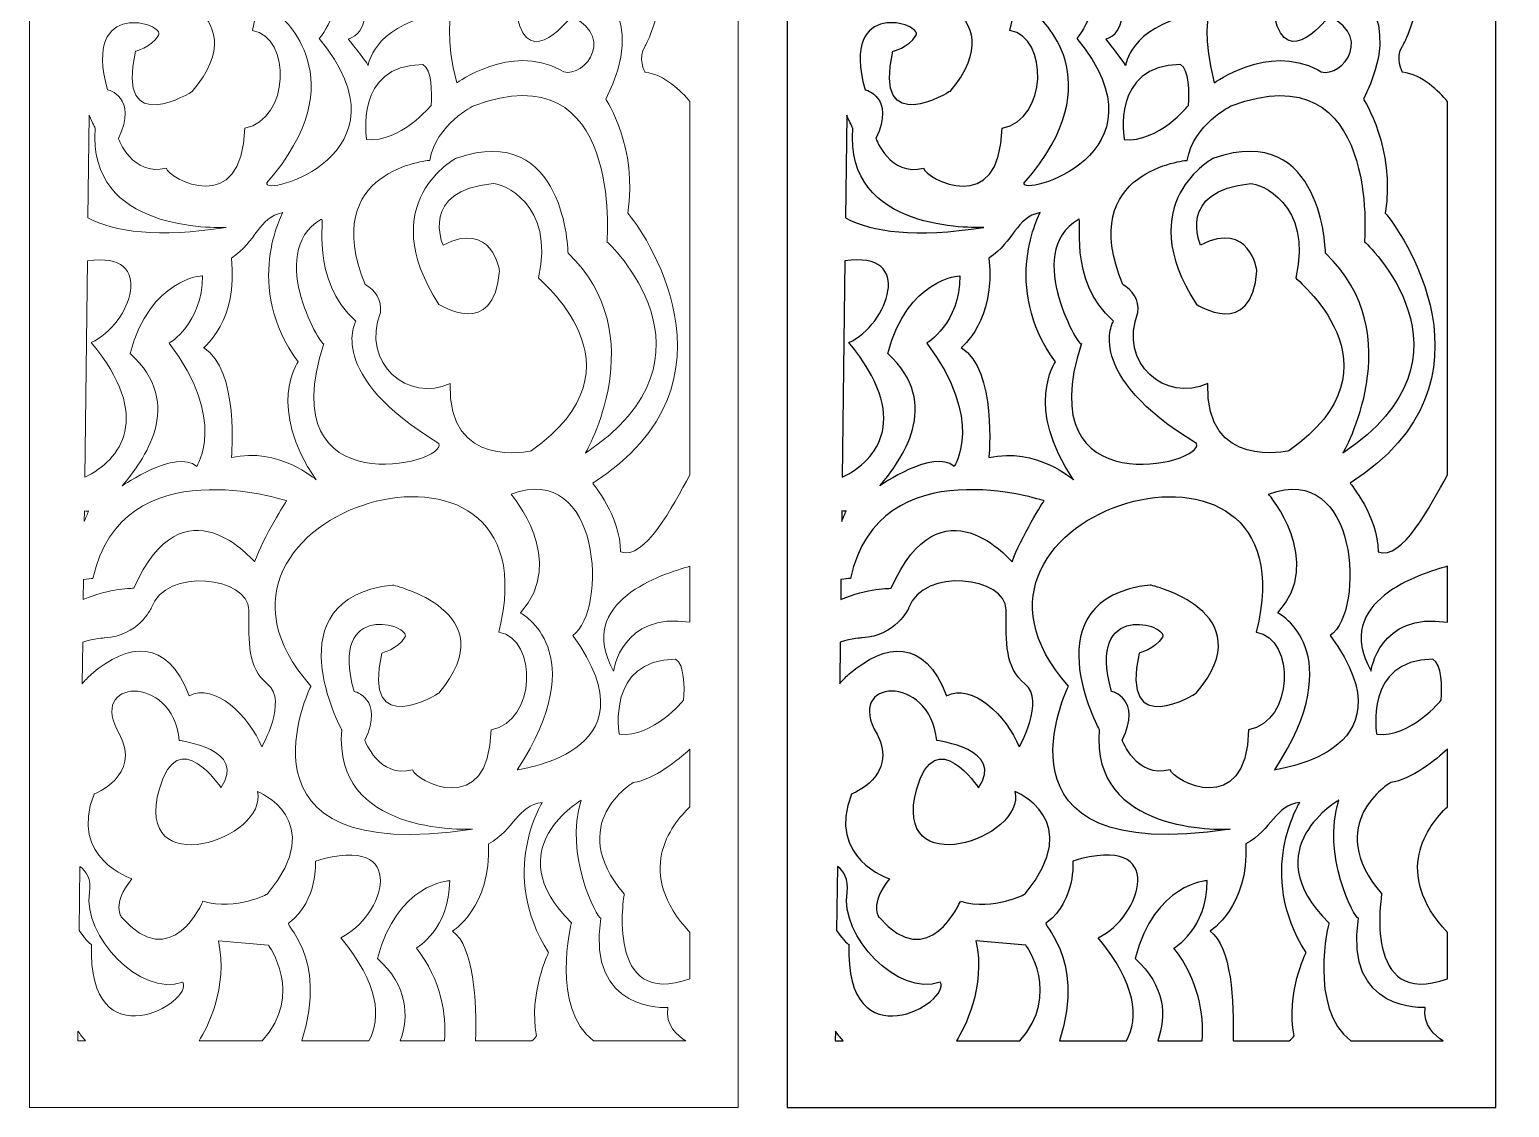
# Model space of a CAD drawing. Header units: centimetres. Extents: x 13.8 to 27.6, y -9.5 to 9.5.
# Drawn here: x 13.81 to 27.63, y -9.5 to 0.56 of the extents above; entities that cross this region are included whole.
import ezdxf

# ---------------------------------------------------------------- set-up
doc = ezdxf.new("R2010")
doc.units = ezdxf.units.CM
doc.header["$MEASUREMENT"] = 0
doc.layers.add('layer 1', color=7, linetype='Continuous')

msp = doc.modelspace()

# ---------------------------------------------------------------- linework, layer by layer
at = {"layer": 'layer 1', "color": 7, "lineweight": 9}
for points, knots in [([(20.42852, -9.5), (20.42852, -9.5), (13.81361, -9.5), (13.81361, -9.5), (13.81361, -9.5), (13.81361, -9.5), (13.81361, 9.50001), (13.81361, 9.50001), (13.81361, 9.50001), (13.81361, 9.50001), (20.42852, 9.50001), (20.42852, 9.50001), (20.42852, 9.50001), (20.42852, 9.50001), (20.42852, -9.5), (20.42852, -9.5)], [0, 0, 0, 0, 0.2, 0.2, 0.2, 0.2, 0.4, 0.4, 0.4, 0.4, 0.6, 0.6, 0.6, 0.6, 1, 1, 1, 1]), ([(19.97865, -0.10806), (19.97865, -0.10806), (19.97865, -3.59447), (19.97865, -3.59447), (19.97865, -3.59447), (19.81217, -3.89055), (19.56054, -4.3946), (19.33021, -4.31343), (19.33021, -4.31343), (19.33021, -3.98059), (19.07036, -3.67346), (19.07036, -3.67346), (19.07036, -3.67346), (20.5567, -2.72176), (19.51515, -1.27871), (19.39763, -1.15153), (19.39763, -1.15153), (19.49575, -0.54484), (19.19421, -0.08762), (19.19421, -0.08762), (19.19421, -0.08762), (19.59457, 0.70429), (19.09813, 0.98319), (18.9737, 1.04216), (18.9737, 1.04216), (18.21202, 1.38804), (18.36576, 0.67966), (18.36576, 0.67966), (18.36576, 0.67966), (18.4743, 0.1633), (18.87254, 0.68715), (18.87254, 0.68715), (18.87254, 0.68715), (19.32385, 0.46858), (18.93088, 0.05686), (18.7675, 0.18798), (18.7675, 0.18798), (18.3006, 0.43387), (17.8013, 0.06504), (17.8013, 0.06504), (17.8013, 0.06504), (17.59508, 0.87645), (17.9207, 0.98704), (17.9207, 0.98704), (17.9207, 0.98704), (18.08354, 1.14692), (18.0944, 1.41731), (18.0944, 1.41731), (18.0944, 1.41731), (18.5069, 2.13026), (19.23426, 1.73696), (19.23426, 1.73696), (19.23426, 1.73696), (20.0484, 1.28207), (19.55993, 0.40926), (19.55993, 0.40926), (19.55993, 0.40926), (19.48398, 0.29861), (19.55993, 0.16342), (19.55993, 0.16342), (19.55993, 0.16342), (19.73887, 0.14575), (19.90113, -0.01716), (19.97865, -0.10806)], [0, 0, 0, 0, 0.05882353, 0.05882353, 0.05882353, 0.05882353, 0.11764706, 0.11764706, 0.11764706, 0.11764706, 0.17647059, 0.17647059, 0.17647059, 0.17647059, 0.23529412, 0.23529412, 0.23529412, 0.23529412, 0.29411765, 0.29411765, 0.29411765, 0.29411765, 0.35294118, 0.35294118, 0.35294118, 0.35294118, 0.41176471, 0.41176471, 0.41176471, 0.41176471, 0.47058824, 0.47058824, 0.47058824, 0.47058824, 0.52941176, 0.52941176, 0.52941176, 0.52941176, 0.58823529, 0.58823529, 0.58823529, 0.58823529, 0.64705882, 0.64705882, 0.64705882, 0.64705882, 0.70588235, 0.70588235, 0.70588235, 0.70588235, 0.76470588, 0.76470588, 0.76470588, 0.76470588, 0.82352941, 0.82352941, 0.82352941, 0.82352941, 0.88235294, 0.88235294, 0.88235294, 0.88235294, 1, 1, 1, 1]), ([(14.38312, 0.77101), (14.38312, 0.77101), (14.39391, 1.6405), (14.39391, 1.6405), (14.39391, 1.6405), (15.11882, 2.02552), (16.21655, 1.84212), (15.89353, 0.55511), (15.89353, 0.55511), (16.25904, 0.49303), (16.24478, -0.28117), (15.82157, -0.35676), (15.82157, -0.35676), (15.80269, -1.20575), (15.11101, -0.83011), (15.08828, -0.73125), (15.08828, -0.73125), (14.77201, -0.81264), (14.64252, -0.45442), (14.64252, -0.45442), (14.64252, -0.45442), (14.82943, -0.06367), (14.54188, 0.00146), (14.54188, 0.00146), (14.54188, 0.00146), (14.29741, 0.86449), (15.08828, 0.6202), (15.01643, 0.50624), (15.01643, 0.50624), (14.94449, 0.39229), (14.80071, 0.35971), (14.80071, 0.35971), (14.80071, 0.35971), (14.61381, -0.4707), (15.33265, -0.01479), (15.33265, -0.01479), (15.33265, -0.01479), (15.97977, 0.75048), (14.90142, 0.99474), (14.90142, 0.99474), (14.90142, 0.99474), (14.64859, 0.96577), (14.4849, 0.88256), (14.38312, 0.77101)], [0, 0, 0, 0, 0.08333333, 0.08333333, 0.08333333, 0.08333333, 0.16666667, 0.16666667, 0.16666667, 0.16666667, 0.25, 0.25, 0.25, 0.25, 0.33333333, 0.33333333, 0.33333333, 0.33333333, 0.41666667, 0.41666667, 0.41666667, 0.41666667, 0.5, 0.5, 0.5, 0.5, 0.58333333, 0.58333333, 0.58333333, 0.58333333, 0.66666667, 0.66666667, 0.66666667, 0.66666667, 0.75, 0.75, 0.75, 0.75, 0.83333333, 0.83333333, 0.83333333, 0.83333333, 1, 1, 1, 1]), ([(16.16455, 1.62133), (16.10323, 1.65601), (16.46852, 1.20299), (16.14772, 0.69089), (16.14772, 0.69089), (16.14772, 0.69089), (16.8839, 0.10609), (16.02768, -0.86747), (16.02768, -0.86747), (15.97504, -1.00796), (17.42309, -0.61198), (16.51709, 0.48035), (16.51709, 0.48035), (16.74474, 0.71925), (16.97075, 1.81992), (16.16455, 1.62133)], [0, 0, 0, 0, 0.2, 0.2, 0.2, 0.2, 0.4, 0.4, 0.4, 0.4, 0.6, 0.6, 0.6, 0.6, 1, 1, 1, 1]), ([(17.6886, 1.09629), (17.6886, 1.09629), (17.13991, 1.21369), (16.94323, 0.81442), (16.94323, 0.81442), (16.94323, 0.81442), (16.98464, 0.53262), (16.78797, 0.47389), (16.78797, 0.47389), (16.78797, 0.47389), (16.94323, 0.28596), (16.97432, 0.22723), (16.97432, 0.22723), (16.97432, 0.22723), (17.01575, 0.57951), (17.58507, 0.69702), (17.58507, 0.69702), (17.55455, 0.82695), (17.59143, 1.01359), (17.6886, 1.09629)], [0, 0, 0, 0, 0.16666667, 0.16666667, 0.16666667, 0.16666667, 0.33333333, 0.33333333, 0.33333333, 0.33333333, 0.5, 0.5, 0.5, 0.5, 0.66666667, 0.66666667, 0.66666667, 0.66666667, 1, 1, 1, 1]), ([(17.08931, -2.07874), (16.90513, -2.55276), (17.34748, -2.92586), (17.74067, -2.74092), (17.74067, -2.74092), (17.712, -3.55454), (18.49606, -3.37012), (18.49606, -3.37012), (18.49606, -3.37012), (19.62781, -2.578), (18.53843, -1.75379), (18.56299, -1.75379), (18.56299, -1.75379), (18.7239, -1.05927), (18.22058, -0.8716), (18.14224, -0.87515), (18.14224, -0.87515), (17.44423, -0.94024), (17.67376, -1.45009), (17.67376, -1.45009), (17.67376, -1.45009), (18.13273, -1.21143), (18.19961, -1.68868), (18.19961, -1.68868), (18.19961, -1.68868), (18.15182, -2.33954), (17.63549, -2.00333), (17.63549, -2.00333), (17.63549, -2.00333), (17.01404, -1.04869), (17.79802, -0.63646), (17.79802, -0.63646), (17.79802, -0.63646), (18.82116, -0.28931), (18.84028, -1.52601), (18.84028, -1.52601), (18.84028, -1.52601), (19.6435, -2.28532), (19.0029, -3.39184), (19.0029, -3.39184), (19.0029, -3.39184), (20.36058, -2.48056), (19.20366, -1.41751), (19.20366, -1.41751), (19.20366, -1.41751), (19.20366, -1.41751), (19.35665, 0.37243), (17.96062, -0.14839), (17.96062, -0.14839), (17.96062, -0.14839), (17.60687, -0.3219), (17.54945, -0.65815), (17.54945, -0.65815), (17.54945, -0.65815), (16.50721, -0.74492), (16.94702, -1.81888), (16.94702, -1.81888), (17.04022, -1.87093), (17.10235, -1.95987), (17.08931, -2.07874)], [0, 0, 0, 0, 0.0625, 0.0625, 0.0625, 0.0625, 0.125, 0.125, 0.125, 0.125, 0.1875, 0.1875, 0.1875, 0.1875, 0.25, 0.25, 0.25, 0.25, 0.3125, 0.3125, 0.3125, 0.3125, 0.375, 0.375, 0.375, 0.375, 0.4375, 0.4375, 0.4375, 0.4375, 0.5, 0.5, 0.5, 0.5, 0.5625, 0.5625, 0.5625, 0.5625, 0.625, 0.625, 0.625, 0.625, 0.6875, 0.6875, 0.6875, 0.6875, 0.75, 0.75, 0.75, 0.75, 0.8125, 0.8125, 0.8125, 0.8125, 0.875, 0.875, 0.875, 0.875, 1, 1, 1, 1]), ([(17.56147, -0.14508), (17.56147, -0.14508), (17.27657, -0.49608), (16.96027, -0.46351), (16.96027, -0.46351), (16.96027, -0.46351), (16.83615, 0.23033), (17.4853, 0.23723), (17.4853, 0.23723), (17.56998, 0.19065), (17.56957, -0.02535), (17.56147, -0.14508)], [0, 0, 0, 0, 0.25, 0.25, 0.25, 0.25, 0.5, 0.5, 0.5, 0.5, 1, 1, 1, 1]), ([(14.35868, -1.19554), (14.35868, -1.19554), (14.3706, -0.2367), (14.3706, -0.2367), (14.3706, -0.2367), (14.40221, -0.31107), (14.42689, -0.35676), (14.42689, -0.35676), (14.42689, -0.35676), (14.34611, -1.33123), (15.56427, -1.28619), (15.64908, -1.28487), (15.64908, -1.28487), (15.00916, -1.38268), (14.60649, -1.32739), (14.35868, -1.19554)], [0, 0, 0, 0, 0.2, 0.2, 0.2, 0.2, 0.4, 0.4, 0.4, 0.4, 0.6, 0.6, 0.6, 0.6, 1, 1, 1, 1]), ([(16.17703, -1.14538), (16.17703, -1.14538), (15.80127, -1.83489), (16.3195, -2.53908), (16.3195, -2.53908), (16.3195, -2.53908), (16.02156, -2.96462), (16.48799, -3.63947), (16.48799, -3.63947), (16.48799, -3.63947), (16.13819, -3.33137), (15.69769, -3.43402), (15.69769, -3.43402), (15.69769, -3.43402), (15.77542, -2.61245), (15.4386, -2.40706), (15.4386, -2.40706), (15.4386, -2.40706), (15.76245, -2.1576), (15.69769, -1.57076), (15.69769, -1.57076), (15.9358, -1.41519), (15.94628, -1.19283), (16.17703, -1.14538)], [0, 0, 0, 0, 0.14285714, 0.14285714, 0.14285714, 0.14285714, 0.28571429, 0.28571429, 0.28571429, 0.28571429, 0.42857143, 0.42857143, 0.42857143, 0.42857143, 0.57142857, 0.57142857, 0.57142857, 0.57142857, 0.71428571, 0.71428571, 0.71428571, 0.71428571, 1, 1, 1, 1]), ([(16.53324, -1.20994), (16.58287, -1.15652), (16.4219, -1.77581), (16.86044, -2.15947), (16.86044, -2.15947), (16.86044, -2.15947), (16.56543, -2.65315), (17.63477, -3.30093), (17.63477, -3.30093), (17.72117, -3.49397), (16.06197, -3.89295), (16.56131, -2.36909), (16.56131, -2.36909), (16.56972, -2.45474), (15.99858, -1.52558), (16.53324, -1.20994)], [0, 0, 0, 0, 0.2, 0.2, 0.2, 0.2, 0.4, 0.4, 0.4, 0.4, 0.6, 0.6, 0.6, 0.6, 1, 1, 1, 1]), ([(14.32869, -3.61733), (14.32869, -3.61733), (14.35372, -1.59695), (14.35372, -1.59695), (14.35372, -1.59695), (15.00936, -1.49763), (14.75793, -2.19095), (14.38948, -2.35929), (14.38948, -2.35929), (14.9721, -3.06167), (14.66327, -3.4521), (14.32869, -3.61733)], [0, 0, 0, 0, 0.25, 0.25, 0.25, 0.25, 0.5, 0.5, 0.5, 0.5, 1, 1, 1, 1]), ([(14.67877, -3.69725), (14.67877, -3.69725), (15.18129, -3.34613), (15.37375, -3.51563), (15.37375, -3.51563), (15.37375, -3.51563), (15.66248, -3.07972), (15.11711, -2.36527), (15.11711, -2.36527), (15.11711, -2.36527), (15.42723, -2.18362), (15.42723, -1.73561), (15.42723, -1.73561), (15.42723, -1.73561), (14.93541, -1.75984), (14.75361, -2.46215), (14.75361, -2.46215), (15.27437, -2.93663), (14.87312, -3.46327), (14.67877, -3.69725)], [0, 0, 0, 0, 0.16666667, 0.16666667, 0.16666667, 0.16666667, 0.33333333, 0.33333333, 0.33333333, 0.33333333, 0.5, 0.5, 0.5, 0.5, 0.66666667, 0.66666667, 0.66666667, 0.66666667, 1, 1, 1, 1]), ([(18.19413, -5.06247), (18.75818, -2.81496), (14.98893, -3.93213), (16.43987, -5.56731), (16.43987, -5.56731), (16.43987, -5.56731), (15.60589, -7.26079), (17.94963, -6.9025), (17.94963, -6.9025), (17.86491, -6.90387), (16.64672, -6.94889), (16.72747, -5.97434), (16.72747, -5.97434), (16.72747, -5.97434), (16.06607, -4.7532), (17.20197, -4.62291), (17.20197, -4.62291), (17.20197, -4.62291), (18.28039, -4.86712), (17.63332, -5.6324), (17.63332, -5.6324), (17.63332, -5.6324), (16.91435, -6.08836), (17.10129, -5.25796), (17.10129, -5.25796), (17.10129, -5.25796), (17.24514, -5.22537), (17.31701, -5.11138), (17.31701, -5.11138), (17.38895, -4.99737), (16.598, -4.75318), (16.84245, -5.61609), (16.84245, -5.61609), (16.84245, -5.61609), (17.13004, -5.68125), (16.94313, -6.0721), (16.94313, -6.0721), (16.94313, -6.0721), (17.07256, -6.43029), (17.38895, -6.34891), (17.38895, -6.34891), (17.41164, -6.44772), (18.10327, -6.82339), (18.12223, -5.97434), (18.12223, -5.97434), (18.54536, -5.89878), (18.55967, -5.1246), (18.19413, -5.06247)], [0, 0, 0, 0, 0.07692308, 0.07692308, 0.07692308, 0.07692308, 0.15384615, 0.15384615, 0.15384615, 0.15384615, 0.23076923, 0.23076923, 0.23076923, 0.23076923, 0.30769231, 0.30769231, 0.30769231, 0.30769231, 0.38461538, 0.38461538, 0.38461538, 0.38461538, 0.46153846, 0.46153846, 0.46153846, 0.46153846, 0.53846154, 0.53846154, 0.53846154, 0.53846154, 0.61538462, 0.61538462, 0.61538462, 0.61538462, 0.69230769, 0.69230769, 0.69230769, 0.69230769, 0.76923077, 0.76923077, 0.76923077, 0.76923077, 0.84615385, 0.84615385, 0.84615385, 0.84615385, 1, 1, 1, 1]), ([(14.31452, -4.7594), (14.31452, -4.7594), (14.31683, -4.57166), (14.31683, -4.57166), (14.31683, -4.57166), (14.35278, -4.56662), (14.38356, -4.56318), (14.40489, -4.56122), (14.40489, -4.56122), (14.67672, -3.3276), (16.21261, -3.83649), (16.21261, -3.83649), (16.21261, -3.83649), (16.21261, -3.83649), (15.99515, -4.1757), (15.91358, -4.40704), (15.91358, -4.40704), (15.91358, -4.40704), (15.24764, -3.6052), (14.78541, -4.65377), (14.78541, -4.65377), (14.78541, -4.65377), (14.56244, -4.64803), (14.31452, -4.7594)], [0, 0, 0, 0, 0.14285714, 0.14285714, 0.14285714, 0.14285714, 0.28571429, 0.28571429, 0.28571429, 0.28571429, 0.42857143, 0.42857143, 0.42857143, 0.42857143, 0.57142857, 0.57142857, 0.57142857, 0.57142857, 0.71428571, 0.71428571, 0.71428571, 0.71428571, 1, 1, 1, 1]), ([(18.30913, -3.77614), (18.30913, -3.77614), (18.84115, -4.39492), (18.39541, -4.88338), (18.39541, -4.88338), (18.39541, -4.88338), (19.08561, -5.24164), (18.36665, -6.34891), (18.36665, -6.34891), (18.30821, -6.34891), (19.70888, -6.2185), (18.88431, -5.09508), (18.88431, -5.09508), (19.21343, -4.86211), (19.14645, -3.45578), (18.30913, -3.77614)], [0, 0, 0, 0, 0.2, 0.2, 0.2, 0.2, 0.4, 0.4, 0.4, 0.4, 0.6, 0.6, 0.6, 0.6, 1, 1, 1, 1]), ([(14.32354, -4.03006), (14.32354, -4.03006), (14.32489, -3.92977), (14.32489, -3.92977), (14.32489, -3.92977), (14.34736, -3.9337), (14.36154, -3.93469), (14.36407, -3.92902), (14.36407, -3.92902), (14.3519, -3.96543), (14.3383, -3.99896), (14.32354, -4.03006)], [0, 0, 0, 0, 0.25, 0.25, 0.25, 0.25, 0.5, 0.5, 0.5, 0.5, 1, 1, 1, 1]), ([(14.30481, -5.5444), (14.30481, -5.5444), (14.3096, -5.15586), (14.3096, -5.15586), (14.3096, -5.15586), (14.41654, -5.12276), (14.51365, -5.11637), (14.51365, -5.11637), (14.51365, -5.11637), (14.8262, -5.1009), (14.94858, -4.83884), (14.94858, -4.83884), (14.94858, -4.83884), (15.08445, -4.4533), (15.85924, -4.5458), (15.85924, -4.85425), (15.85924, -4.85425), (15.85924, -5.16261), (15.84567, -5.3939), (16.0359, -5.54811), (16.0359, -5.54811), (16.22617, -5.70231), (15.98156, -6.13406), (15.98156, -6.13406), (15.98156, -6.13406), (15.86085, -5.84524), (15.54067, -5.53103), (15.30197, -5.65607), (15.30197, -5.65607), (15.0981, -5.11637), (14.73107, -5.16261), (14.39125, -5.45562), (14.39125, -5.45562), (14.35614, -5.48588), (14.32779, -5.5154), (14.30481, -5.5444)], [0, 0, 0, 0, 0.1, 0.1, 0.1, 0.1, 0.2, 0.2, 0.2, 0.2, 0.3, 0.3, 0.3, 0.3, 0.4, 0.4, 0.4, 0.4, 0.5, 0.5, 0.5, 0.5, 0.6, 0.6, 0.6, 0.6, 0.7, 0.7, 0.7, 0.7, 0.8, 0.8, 0.8, 0.8, 1, 1, 1, 1]), ([(19.97865, -4.44811), (19.97865, -4.44811), (19.97865, -4.97064), (19.97865, -4.97064), (19.97865, -4.97064), (19.33604, -4.87147), (19.26603, -5.42619), (19.26603, -5.42619), (19.26603, -5.42619), (18.89581, -4.7715), (19.73107, -4.51736), (19.97865, -4.44811)], [0, 0, 0, 0, 0.25, 0.25, 0.25, 0.25, 0.5, 0.5, 0.5, 0.5, 1, 1, 1, 1]), ([(19.91955, -5.69753), (19.91955, -5.69753), (19.63466, -6.04852), (19.3183, -6.01602), (19.3183, -6.01602), (19.3183, -6.01602), (19.19426, -5.32217), (19.84335, -5.31525), (19.84335, -5.31525), (19.92804, -5.36186), (19.92768, -5.57789), (19.91955, -5.69753)], [0, 0, 0, 0, 0.25, 0.25, 0.25, 0.25, 0.5, 0.5, 0.5, 0.5, 1, 1, 1, 1]), ([(15.94081, -6.55041), (15.94081, -6.55041), (16.60676, -6.81252), (16.0359, -7.50638), (16.0359, -7.50638), (16.0359, -7.50638), (15.74944, -7.66513), (15.43154, -7.57515), (15.43154, -7.57515), (15.43154, -7.57515), (15.14009, -8.26517), (14.672, -7.72515), (14.672, -7.72515), (14.672, -7.72515), (14.57486, -7.60512), (14.76914, -7.36508), (14.76914, -7.36508), (14.76914, -7.36508), (14.17741, -7.17509), (14.41586, -6.57501), (14.41586, -6.57501), (14.41586, -6.57501), (14.85741, -6.40494), (14.65435, -6.01492), (14.65435, -6.01492), (14.33801, -5.50073), (15.14922, -5.43903), (15.21072, -6.07491), (15.21072, -6.07491), (15.21072, -6.07491), (15.8554, -6.155), (15.5993, -6.51495), (15.5993, -6.51495), (15.5993, -6.51495), (15.2001, -5.90574), (15.0252, -6.52497), (15.0252, -6.52497), (14.77411, -7.4145), (16.04525, -6.99265), (15.94081, -6.55041)], [0, 0, 0, 0, 0.09090909, 0.09090909, 0.09090909, 0.09090909, 0.18181818, 0.18181818, 0.18181818, 0.18181818, 0.27272727, 0.27272727, 0.27272727, 0.27272727, 0.36363636, 0.36363636, 0.36363636, 0.36363636, 0.45454545, 0.45454545, 0.45454545, 0.45454545, 0.54545455, 0.54545455, 0.54545455, 0.54545455, 0.63636364, 0.63636364, 0.63636364, 0.63636364, 0.72727273, 0.72727273, 0.72727273, 0.72727273, 0.81818182, 0.81818182, 0.81818182, 0.81818182, 1, 1, 1, 1]), ([(19.97865, -6.15531), (19.97865, -6.15531), (19.97865, -6.69335), (19.97865, -6.69335), (19.97865, -6.69335), (19.79531, -6.86702), (19.45593, -7.30937), (19.97865, -7.86702), (19.97865, -7.86702), (19.97865, -7.86702), (19.97865, -8.29882), (19.97865, -8.29882), (19.97865, -8.29882), (19.18057, -8.59174), (19.36452, -7.50762), (19.36452, -7.50762), (19.36452, -7.50762), (18.80536, -6.85247), (19.44708, -6.46775), (19.44708, -6.46775), (19.44708, -6.46775), (19.64699, -6.43747), (19.87124, -6.25343), (19.97865, -6.15531)], [0, 0, 0, 0, 0.14285714, 0.14285714, 0.14285714, 0.14285714, 0.28571429, 0.28571429, 0.28571429, 0.28571429, 0.42857143, 0.42857143, 0.42857143, 0.42857143, 0.57142857, 0.57142857, 0.57142857, 0.57142857, 0.71428571, 0.71428571, 0.71428571, 0.71428571, 1, 1, 1, 1]), ([(19.93886, -8.87857), (19.93886, -8.87857), (19.0779, -8.87857), (19.0779, -8.87857), (19.0779, -8.87857), (18.67346, -8.57342), (18.8719, -7.77648), (18.8719, -7.77648), (18.8719, -7.77648), (18.16169, -7.07956), (18.97975, -6.62517), (18.96356, -6.63251), (18.96356, -6.63251), (18.80134, -7.14205), (19.11014, -7.73481), (19.14688, -7.73481), (19.14688, -7.73481), (19.00938, -8.61882), (19.77028, -8.56683), (19.77028, -8.56683), (19.77028, -8.56683), (19.74505, -8.73125), (19.86272, -8.8318), (19.93886, -8.87857)], [0, 0, 0, 0, 0.14285714, 0.14285714, 0.14285714, 0.14285714, 0.28571429, 0.28571429, 0.28571429, 0.28571429, 0.42857143, 0.42857143, 0.42857143, 0.42857143, 0.57142857, 0.57142857, 0.57142857, 0.57142857, 0.71428571, 0.71428571, 0.71428571, 0.71428571, 1, 1, 1, 1]), ([(18.50146, -8.87857), (18.50146, -8.87857), (17.97728, -8.87857), (17.97728, -8.87857), (17.97728, -8.87857), (17.98729, -8.50973), (17.96223, -7.99743), (17.76167, -7.85421), (17.76167, -7.85421), (17.76167, -7.85421), (18.12552, -7.63052), (18.09622, -7.03995), (18.09622, -7.03995), (18.34316, -6.90318), (18.36699, -6.68217), (18.60007, -6.65273), (18.60007, -6.65273), (18.60007, -6.65273), (18.18365, -7.31155), (18.65829, -8.0543), (18.65829, -8.0543), (18.65829, -8.0543), (18.47018, -8.4366), (18.54588, -8.83256), (18.54588, -8.83256), (18.53479, -8.84915), (18.5197, -8.86427), (18.50146, -8.87857)], [0, 0, 0, 0, 0.125, 0.125, 0.125, 0.125, 0.25, 0.25, 0.25, 0.25, 0.375, 0.375, 0.375, 0.375, 0.5, 0.5, 0.5, 0.5, 0.625, 0.625, 0.625, 0.625, 0.75, 0.75, 0.75, 0.75, 1, 1, 1, 1]), ([(16.98203, -8.87857), (16.98203, -8.87857), (16.35644, -8.87857), (16.35644, -8.87857), (16.35644, -8.87857), (16.6101, -8.06952), (16.15922, -7.78265), (16.23925, -7.7736), (16.23925, -7.7736), (16.51068, -7.56377), (16.48117, -7.20047), (16.48117, -7.20047), (16.48117, -7.20047), (17.38253, -6.9237), (17.11963, -7.73193), (16.71783, -7.91557), (16.71783, -7.91557), (17.07666, -8.34816), (17.09729, -8.66232), (16.98203, -8.87857)], [0, 0, 0, 0, 0.16666667, 0.16666667, 0.16666667, 0.16666667, 0.33333333, 0.33333333, 0.33333333, 0.33333333, 0.5, 0.5, 0.5, 0.5, 0.66666667, 0.66666667, 0.66666667, 0.66666667, 1, 1, 1, 1]), ([(14.27622, -7.84996), (14.27622, -7.84996), (14.28367, -7.24947), (14.28367, -7.24947), (14.28367, -7.24947), (14.33987, -7.29517), (14.39322, -7.36869), (14.37298, -7.49456), (14.37298, -7.49456), (14.30899, -7.89235), (14.84306, -8.47417), (15.24319, -8.33097), (15.24319, -8.33097), (15.35563, -8.5133), (14.35351, -9.09867), (14.39054, -7.97634), (14.39054, -7.97634), (14.39699, -7.99383), (14.34113, -7.94024), (14.27622, -7.84996)], [0, 0, 0, 0, 0.16666667, 0.16666667, 0.16666667, 0.16666667, 0.33333333, 0.33333333, 0.33333333, 0.33333333, 0.5, 0.5, 0.5, 0.5, 0.66666667, 0.66666667, 0.66666667, 0.66666667, 1, 1, 1, 1]), ([(17.68771, -8.87857), (17.68771, -8.87857), (17.27352, -8.87857), (17.27352, -8.87857), (17.27352, -8.87857), (17.35571, -8.64424), (17.34675, -8.36897), (17.06183, -8.10943), (17.06183, -8.10943), (17.24359, -7.40712), (17.73549, -7.38285), (17.73549, -7.38285), (17.73549, -7.38285), (17.73549, -7.831), (17.42538, -8.01257), (17.42538, -8.01257), (17.42538, -8.01257), (17.65598, -8.31471), (17.70639, -8.62321), (17.68771, -8.87857)], [0, 0, 0, 0, 0.16666667, 0.16666667, 0.16666667, 0.16666667, 0.33333333, 0.33333333, 0.33333333, 0.33333333, 0.5, 0.5, 0.5, 0.5, 0.66666667, 0.66666667, 0.66666667, 0.66666667, 1, 1, 1, 1]), ([(15.98537, -8.87857), (15.98537, -8.87857), (15.39566, -8.87857), (15.39566, -8.87857), (15.39566, -8.87857), (15.46501, -8.7656), (15.67242, -8.38011), (15.5765, -7.9454), (15.5765, -7.9454), (15.5765, -7.9454), (16.04285, -7.98528), (16.04285, -7.98528), (16.04285, -7.98528), (16.04285, -7.98528), (16.38105, -8.44013), (15.98537, -8.87857)], [0, 0, 0, 0, 0.2, 0.2, 0.2, 0.2, 0.4, 0.4, 0.4, 0.4, 0.6, 0.6, 0.6, 0.6, 1, 1, 1, 1]), ([(14.33658, -8.87857), (14.33658, -8.87857), (14.26349, -8.87857), (14.26349, -8.87857), (14.26349, -8.87857), (14.26349, -8.87857), (14.26464, -8.78676), (14.26464, -8.78676), (14.26464, -8.78676), (14.28601, -8.81836), (14.30978, -8.84908), (14.33658, -8.87857)], [0, 0, 0, 0, 0.25, 0.25, 0.25, 0.25, 0.5, 0.5, 0.5, 0.5, 1, 1, 1, 1])]:
    msp.add_open_spline(points, degree=3, knots=knots, dxfattribs=at)
at = {"layer": 'layer 1', "color": 250}
for points, knots in [([(27.5, -9.5), (27.5, -9.5), (20.88509, -9.5), (20.88509, -9.5), (20.88509, -9.5), (20.88509, -9.5), (20.88509, 9.50001), (20.88509, 9.50001), (20.88509, 9.50001), (20.88509, 9.50001), (27.5, 9.50001), (27.5, 9.50001), (27.5, 9.50001), (27.5, 9.50001), (27.5, -9.5), (27.5, -9.5)], [0, 0, 0, 0, 0.2, 0.2, 0.2, 0.2, 0.4, 0.4, 0.4, 0.4, 0.6, 0.6, 0.6, 0.6, 1, 1, 1, 1]), ([(27.05013, -0.10806), (27.05013, -0.10806), (27.05013, -3.59447), (27.05013, -3.59447), (27.05013, -3.59447), (26.88365, -3.89055), (26.63202, -4.3946), (26.40169, -4.31343), (26.40169, -4.31343), (26.40169, -3.98059), (26.14184, -3.67346), (26.14184, -3.67346), (26.14184, -3.67346), (27.62818, -2.72176), (26.58663, -1.27871), (26.46911, -1.15153), (26.46911, -1.15153), (26.56723, -0.54484), (26.26569, -0.08762), (26.26569, -0.08762), (26.26569, -0.08762), (26.66605, 0.70429), (26.16961, 0.98319), (26.04518, 1.04216), (26.04518, 1.04216), (25.2835, 1.38804), (25.43724, 0.67966), (25.43724, 0.67966), (25.43724, 0.67966), (25.54578, 0.1633), (25.94402, 0.68715), (25.94402, 0.68715), (25.94402, 0.68715), (26.39533, 0.46858), (26.00236, 0.05686), (25.83898, 0.18798), (25.83898, 0.18798), (25.37208, 0.43387), (24.87278, 0.06504), (24.87278, 0.06504), (24.87278, 0.06504), (24.66656, 0.87645), (24.99218, 0.98704), (24.99218, 0.98704), (24.99218, 0.98704), (25.15502, 1.14692), (25.16588, 1.41731), (25.16588, 1.41731), (25.16588, 1.41731), (25.57838, 2.13026), (26.30574, 1.73696), (26.30574, 1.73696), (26.30574, 1.73696), (27.11988, 1.28207), (26.63141, 0.40926), (26.63141, 0.40926), (26.63141, 0.40926), (26.55546, 0.29861), (26.63141, 0.16342), (26.63141, 0.16342), (26.63141, 0.16342), (26.81035, 0.14575), (26.97261, -0.01716), (27.05013, -0.10806)], [0, 0, 0, 0, 0.05882353, 0.05882353, 0.05882353, 0.05882353, 0.11764706, 0.11764706, 0.11764706, 0.11764706, 0.17647059, 0.17647059, 0.17647059, 0.17647059, 0.23529412, 0.23529412, 0.23529412, 0.23529412, 0.29411765, 0.29411765, 0.29411765, 0.29411765, 0.35294118, 0.35294118, 0.35294118, 0.35294118, 0.41176471, 0.41176471, 0.41176471, 0.41176471, 0.47058824, 0.47058824, 0.47058824, 0.47058824, 0.52941176, 0.52941176, 0.52941176, 0.52941176, 0.58823529, 0.58823529, 0.58823529, 0.58823529, 0.64705882, 0.64705882, 0.64705882, 0.64705882, 0.70588235, 0.70588235, 0.70588235, 0.70588235, 0.76470588, 0.76470588, 0.76470588, 0.76470588, 0.82352941, 0.82352941, 0.82352941, 0.82352941, 0.88235294, 0.88235294, 0.88235294, 0.88235294, 1, 1, 1, 1]), ([(21.4546, 0.77101), (21.4546, 0.77101), (21.46539, 1.6405), (21.46539, 1.6405), (21.46539, 1.6405), (22.1903, 2.02552), (23.28803, 1.84212), (22.96501, 0.55511), (22.96501, 0.55511), (23.33052, 0.49303), (23.31626, -0.28117), (22.89305, -0.35676), (22.89305, -0.35676), (22.87417, -1.20575), (22.18249, -0.83011), (22.15976, -0.73125), (22.15976, -0.73125), (21.84349, -0.81264), (21.714, -0.45442), (21.714, -0.45442), (21.714, -0.45442), (21.90091, -0.06367), (21.61336, 0.00146), (21.61336, 0.00146), (21.61336, 0.00146), (21.36889, 0.86449), (22.15976, 0.6202), (22.08791, 0.50624), (22.08791, 0.50624), (22.01597, 0.39229), (21.87219, 0.35971), (21.87219, 0.35971), (21.87219, 0.35971), (21.68529, -0.4707), (22.40413, -0.01479), (22.40413, -0.01479), (22.40413, -0.01479), (23.05125, 0.75048), (21.9729, 0.99474), (21.9729, 0.99474), (21.9729, 0.99474), (21.72007, 0.96577), (21.55638, 0.88256), (21.4546, 0.77101)], [0, 0, 0, 0, 0.08333333, 0.08333333, 0.08333333, 0.08333333, 0.16666667, 0.16666667, 0.16666667, 0.16666667, 0.25, 0.25, 0.25, 0.25, 0.33333333, 0.33333333, 0.33333333, 0.33333333, 0.41666667, 0.41666667, 0.41666667, 0.41666667, 0.5, 0.5, 0.5, 0.5, 0.58333333, 0.58333333, 0.58333333, 0.58333333, 0.66666667, 0.66666667, 0.66666667, 0.66666667, 0.75, 0.75, 0.75, 0.75, 0.83333333, 0.83333333, 0.83333333, 0.83333333, 1, 1, 1, 1]), ([(23.23603, 1.62133), (23.17471, 1.65601), (23.54, 1.20299), (23.2192, 0.69089), (23.2192, 0.69089), (23.2192, 0.69089), (23.95538, 0.10609), (23.09916, -0.86747), (23.09916, -0.86747), (23.04652, -1.00796), (24.49457, -0.61198), (23.58857, 0.48035), (23.58857, 0.48035), (23.81622, 0.71925), (24.04223, 1.81992), (23.23603, 1.62133)], [0, 0, 0, 0, 0.2, 0.2, 0.2, 0.2, 0.4, 0.4, 0.4, 0.4, 0.6, 0.6, 0.6, 0.6, 1, 1, 1, 1]), ([(24.76008, 1.09629), (24.76008, 1.09629), (24.21139, 1.21369), (24.01471, 0.81442), (24.01471, 0.81442), (24.01471, 0.81442), (24.05612, 0.53262), (23.85945, 0.47389), (23.85945, 0.47389), (23.85945, 0.47389), (24.01471, 0.28596), (24.0458, 0.22723), (24.0458, 0.22723), (24.0458, 0.22723), (24.08723, 0.57951), (24.65655, 0.69702), (24.65655, 0.69702), (24.62603, 0.82695), (24.66291, 1.01359), (24.76008, 1.09629)], [0, 0, 0, 0, 0.16666667, 0.16666667, 0.16666667, 0.16666667, 0.33333333, 0.33333333, 0.33333333, 0.33333333, 0.5, 0.5, 0.5, 0.5, 0.66666667, 0.66666667, 0.66666667, 0.66666667, 1, 1, 1, 1]), ([(24.16079, -2.07874), (23.97661, -2.55276), (24.41896, -2.92586), (24.81215, -2.74092), (24.81215, -2.74092), (24.78348, -3.55454), (25.56754, -3.37012), (25.56754, -3.37012), (25.56754, -3.37012), (26.69929, -2.578), (25.60991, -1.75379), (25.63447, -1.75379), (25.63447, -1.75379), (25.79538, -1.05927), (25.29206, -0.8716), (25.21372, -0.87515), (25.21372, -0.87515), (24.51571, -0.94024), (24.74524, -1.45009), (24.74524, -1.45009), (24.74524, -1.45009), (25.20421, -1.21143), (25.27109, -1.68868), (25.27109, -1.68868), (25.27109, -1.68868), (25.2233, -2.33954), (24.70697, -2.00333), (24.70697, -2.00333), (24.70697, -2.00333), (24.08552, -1.04869), (24.8695, -0.63646), (24.8695, -0.63646), (24.8695, -0.63646), (25.89264, -0.28931), (25.91176, -1.52601), (25.91176, -1.52601), (25.91176, -1.52601), (26.71498, -2.28532), (26.07438, -3.39184), (26.07438, -3.39184), (26.07438, -3.39184), (27.43206, -2.48056), (26.27514, -1.41751), (26.27514, -1.41751), (26.27514, -1.41751), (26.27514, -1.41751), (26.42813, 0.37243), (25.0321, -0.14839), (25.0321, -0.14839), (25.0321, -0.14839), (24.67835, -0.3219), (24.62093, -0.65815), (24.62093, -0.65815), (24.62093, -0.65815), (23.57869, -0.74492), (24.0185, -1.81888), (24.0185, -1.81888), (24.1117, -1.87093), (24.17383, -1.95987), (24.16079, -2.07874)], [0, 0, 0, 0, 0.0625, 0.0625, 0.0625, 0.0625, 0.125, 0.125, 0.125, 0.125, 0.1875, 0.1875, 0.1875, 0.1875, 0.25, 0.25, 0.25, 0.25, 0.3125, 0.3125, 0.3125, 0.3125, 0.375, 0.375, 0.375, 0.375, 0.4375, 0.4375, 0.4375, 0.4375, 0.5, 0.5, 0.5, 0.5, 0.5625, 0.5625, 0.5625, 0.5625, 0.625, 0.625, 0.625, 0.625, 0.6875, 0.6875, 0.6875, 0.6875, 0.75, 0.75, 0.75, 0.75, 0.8125, 0.8125, 0.8125, 0.8125, 0.875, 0.875, 0.875, 0.875, 1, 1, 1, 1]), ([(24.63295, -0.14508), (24.63295, -0.14508), (24.34805, -0.49608), (24.03175, -0.46351), (24.03175, -0.46351), (24.03175, -0.46351), (23.90763, 0.23033), (24.55678, 0.23723), (24.55678, 0.23723), (24.64146, 0.19065), (24.64105, -0.02535), (24.63295, -0.14508)], [0, 0, 0, 0, 0.25, 0.25, 0.25, 0.25, 0.5, 0.5, 0.5, 0.5, 1, 1, 1, 1]), ([(21.43016, -1.19554), (21.43016, -1.19554), (21.44208, -0.2367), (21.44208, -0.2367), (21.44208, -0.2367), (21.47369, -0.31107), (21.49837, -0.35676), (21.49837, -0.35676), (21.49837, -0.35676), (21.41759, -1.33123), (22.63575, -1.28619), (22.72056, -1.28487), (22.72056, -1.28487), (22.08064, -1.38268), (21.67797, -1.32739), (21.43016, -1.19554)], [0, 0, 0, 0, 0.2, 0.2, 0.2, 0.2, 0.4, 0.4, 0.4, 0.4, 0.6, 0.6, 0.6, 0.6, 1, 1, 1, 1]), ([(23.24851, -1.14538), (23.24851, -1.14538), (22.87275, -1.83489), (23.39098, -2.53908), (23.39098, -2.53908), (23.39098, -2.53908), (23.09304, -2.96462), (23.55947, -3.63947), (23.55947, -3.63947), (23.55947, -3.63947), (23.20967, -3.33137), (22.76917, -3.43402), (22.76917, -3.43402), (22.76917, -3.43402), (22.8469, -2.61245), (22.51008, -2.40706), (22.51008, -2.40706), (22.51008, -2.40706), (22.83393, -2.1576), (22.76917, -1.57076), (22.76917, -1.57076), (23.00728, -1.41519), (23.01776, -1.19283), (23.24851, -1.14538)], [0, 0, 0, 0, 0.14285714, 0.14285714, 0.14285714, 0.14285714, 0.28571429, 0.28571429, 0.28571429, 0.28571429, 0.42857143, 0.42857143, 0.42857143, 0.42857143, 0.57142857, 0.57142857, 0.57142857, 0.57142857, 0.71428571, 0.71428571, 0.71428571, 0.71428571, 1, 1, 1, 1]), ([(23.60472, -1.20994), (23.65435, -1.15652), (23.49338, -1.77581), (23.93192, -2.15947), (23.93192, -2.15947), (23.93192, -2.15947), (23.63691, -2.65315), (24.70625, -3.30093), (24.70625, -3.30093), (24.79265, -3.49397), (23.13345, -3.89295), (23.63279, -2.36909), (23.63279, -2.36909), (23.6412, -2.45474), (23.07006, -1.52558), (23.60472, -1.20994)], [0, 0, 0, 0, 0.2, 0.2, 0.2, 0.2, 0.4, 0.4, 0.4, 0.4, 0.6, 0.6, 0.6, 0.6, 1, 1, 1, 1]), ([(21.40017, -3.61733), (21.40017, -3.61733), (21.4252, -1.59695), (21.4252, -1.59695), (21.4252, -1.59695), (22.08084, -1.49763), (21.82941, -2.19095), (21.46096, -2.35929), (21.46096, -2.35929), (22.04358, -3.06167), (21.73475, -3.4521), (21.40017, -3.61733)], [0, 0, 0, 0, 0.25, 0.25, 0.25, 0.25, 0.5, 0.5, 0.5, 0.5, 1, 1, 1, 1]), ([(21.75025, -3.69725), (21.75025, -3.69725), (22.25277, -3.34613), (22.44523, -3.51563), (22.44523, -3.51563), (22.44523, -3.51563), (22.73396, -3.07972), (22.18859, -2.36527), (22.18859, -2.36527), (22.18859, -2.36527), (22.49871, -2.18362), (22.49871, -1.73561), (22.49871, -1.73561), (22.49871, -1.73561), (22.00689, -1.75984), (21.82509, -2.46215), (21.82509, -2.46215), (22.34585, -2.93663), (21.9446, -3.46327), (21.75025, -3.69725)], [0, 0, 0, 0, 0.16666667, 0.16666667, 0.16666667, 0.16666667, 0.33333333, 0.33333333, 0.33333333, 0.33333333, 0.5, 0.5, 0.5, 0.5, 0.66666667, 0.66666667, 0.66666667, 0.66666667, 1, 1, 1, 1]), ([(25.26561, -5.06247), (25.82966, -2.81496), (22.06041, -3.93213), (23.51135, -5.56731), (23.51135, -5.56731), (23.51135, -5.56731), (22.67737, -7.26079), (25.02111, -6.9025), (25.02111, -6.9025), (24.93639, -6.90387), (23.7182, -6.94889), (23.79895, -5.97434), (23.79895, -5.97434), (23.79895, -5.97434), (23.13755, -4.7532), (24.27345, -4.62291), (24.27345, -4.62291), (24.27345, -4.62291), (25.35187, -4.86712), (24.7048, -5.6324), (24.7048, -5.6324), (24.7048, -5.6324), (23.98583, -6.08836), (24.17277, -5.25796), (24.17277, -5.25796), (24.17277, -5.25796), (24.31662, -5.22537), (24.38849, -5.11138), (24.38849, -5.11138), (24.46043, -4.99737), (23.66948, -4.75318), (23.91393, -5.61609), (23.91393, -5.61609), (23.91393, -5.61609), (24.20152, -5.68125), (24.01461, -6.0721), (24.01461, -6.0721), (24.01461, -6.0721), (24.14404, -6.43029), (24.46043, -6.34891), (24.46043, -6.34891), (24.48312, -6.44772), (25.17475, -6.82339), (25.19371, -5.97434), (25.19371, -5.97434), (25.61684, -5.89878), (25.63115, -5.1246), (25.26561, -5.06247)], [0, 0, 0, 0, 0.07692308, 0.07692308, 0.07692308, 0.07692308, 0.15384615, 0.15384615, 0.15384615, 0.15384615, 0.23076923, 0.23076923, 0.23076923, 0.23076923, 0.30769231, 0.30769231, 0.30769231, 0.30769231, 0.38461538, 0.38461538, 0.38461538, 0.38461538, 0.46153846, 0.46153846, 0.46153846, 0.46153846, 0.53846154, 0.53846154, 0.53846154, 0.53846154, 0.61538462, 0.61538462, 0.61538462, 0.61538462, 0.69230769, 0.69230769, 0.69230769, 0.69230769, 0.76923077, 0.76923077, 0.76923077, 0.76923077, 0.84615385, 0.84615385, 0.84615385, 0.84615385, 1, 1, 1, 1]), ([(21.386, -4.7594), (21.386, -4.7594), (21.38831, -4.57166), (21.38831, -4.57166), (21.38831, -4.57166), (21.42426, -4.56662), (21.45504, -4.56318), (21.47637, -4.56122), (21.47637, -4.56122), (21.7482, -3.3276), (23.28409, -3.83649), (23.28409, -3.83649), (23.28409, -3.83649), (23.28409, -3.83649), (23.06663, -4.1757), (22.98506, -4.40704), (22.98506, -4.40704), (22.98506, -4.40704), (22.31912, -3.6052), (21.85689, -4.65377), (21.85689, -4.65377), (21.85689, -4.65377), (21.63392, -4.64803), (21.386, -4.7594)], [0, 0, 0, 0, 0.14285714, 0.14285714, 0.14285714, 0.14285714, 0.28571429, 0.28571429, 0.28571429, 0.28571429, 0.42857143, 0.42857143, 0.42857143, 0.42857143, 0.57142857, 0.57142857, 0.57142857, 0.57142857, 0.71428571, 0.71428571, 0.71428571, 0.71428571, 1, 1, 1, 1]), ([(25.38061, -3.77614), (25.38061, -3.77614), (25.91263, -4.39492), (25.46689, -4.88338), (25.46689, -4.88338), (25.46689, -4.88338), (26.15709, -5.24164), (25.43813, -6.34891), (25.43813, -6.34891), (25.37969, -6.34891), (26.78036, -6.2185), (25.95579, -5.09508), (25.95579, -5.09508), (26.28491, -4.86211), (26.21793, -3.45578), (25.38061, -3.77614)], [0, 0, 0, 0, 0.2, 0.2, 0.2, 0.2, 0.4, 0.4, 0.4, 0.4, 0.6, 0.6, 0.6, 0.6, 1, 1, 1, 1]), ([(21.39502, -4.03006), (21.39502, -4.03006), (21.39637, -3.92977), (21.39637, -3.92977), (21.39637, -3.92977), (21.41884, -3.9337), (21.43302, -3.93469), (21.43555, -3.92902), (21.43555, -3.92902), (21.42338, -3.96543), (21.40978, -3.99896), (21.39502, -4.03006)], [0, 0, 0, 0, 0.25, 0.25, 0.25, 0.25, 0.5, 0.5, 0.5, 0.5, 1, 1, 1, 1]), ([(21.37629, -5.5444), (21.37629, -5.5444), (21.38108, -5.15586), (21.38108, -5.15586), (21.38108, -5.15586), (21.48802, -5.12276), (21.58513, -5.11637), (21.58513, -5.11637), (21.58513, -5.11637), (21.89768, -5.1009), (22.02006, -4.83884), (22.02006, -4.83884), (22.02006, -4.83884), (22.15593, -4.4533), (22.93072, -4.5458), (22.93072, -4.85425), (22.93072, -4.85425), (22.93072, -5.16261), (22.91715, -5.3939), (23.10738, -5.54811), (23.10738, -5.54811), (23.29765, -5.70231), (23.05304, -6.13406), (23.05304, -6.13406), (23.05304, -6.13406), (22.93233, -5.84524), (22.61215, -5.53103), (22.37345, -5.65607), (22.37345, -5.65607), (22.16958, -5.11637), (21.80255, -5.16261), (21.46273, -5.45562), (21.46273, -5.45562), (21.42762, -5.48588), (21.39927, -5.5154), (21.37629, -5.5444)], [0, 0, 0, 0, 0.1, 0.1, 0.1, 0.1, 0.2, 0.2, 0.2, 0.2, 0.3, 0.3, 0.3, 0.3, 0.4, 0.4, 0.4, 0.4, 0.5, 0.5, 0.5, 0.5, 0.6, 0.6, 0.6, 0.6, 0.7, 0.7, 0.7, 0.7, 0.8, 0.8, 0.8, 0.8, 1, 1, 1, 1]), ([(27.05013, -4.44811), (27.05013, -4.44811), (27.05013, -4.97064), (27.05013, -4.97064), (27.05013, -4.97064), (26.40752, -4.87147), (26.33751, -5.42619), (26.33751, -5.42619), (26.33751, -5.42619), (25.96729, -4.7715), (26.80255, -4.51736), (27.05013, -4.44811)], [0, 0, 0, 0, 0.25, 0.25, 0.25, 0.25, 0.5, 0.5, 0.5, 0.5, 1, 1, 1, 1]), ([(26.99103, -5.69753), (26.99103, -5.69753), (26.70614, -6.04852), (26.38978, -6.01602), (26.38978, -6.01602), (26.38978, -6.01602), (26.26574, -5.32217), (26.91483, -5.31525), (26.91483, -5.31525), (26.99952, -5.36186), (26.99916, -5.57789), (26.99103, -5.69753)], [0, 0, 0, 0, 0.25, 0.25, 0.25, 0.25, 0.5, 0.5, 0.5, 0.5, 1, 1, 1, 1]), ([(23.01229, -6.55041), (23.01229, -6.55041), (23.67824, -6.81252), (23.10738, -7.50638), (23.10738, -7.50638), (23.10738, -7.50638), (22.82092, -7.66513), (22.50302, -7.57515), (22.50302, -7.57515), (22.50302, -7.57515), (22.21157, -8.26517), (21.74348, -7.72515), (21.74348, -7.72515), (21.74348, -7.72515), (21.64634, -7.60512), (21.84062, -7.36508), (21.84062, -7.36508), (21.84062, -7.36508), (21.24889, -7.17509), (21.48734, -6.57501), (21.48734, -6.57501), (21.48734, -6.57501), (21.92889, -6.40494), (21.72583, -6.01492), (21.72583, -6.01492), (21.40949, -5.50073), (22.2207, -5.43903), (22.2822, -6.07491), (22.2822, -6.07491), (22.2822, -6.07491), (22.92688, -6.155), (22.67078, -6.51495), (22.67078, -6.51495), (22.67078, -6.51495), (22.27158, -5.90574), (22.09668, -6.52497), (22.09668, -6.52497), (21.84559, -7.4145), (23.11673, -6.99265), (23.01229, -6.55041)], [0, 0, 0, 0, 0.09090909, 0.09090909, 0.09090909, 0.09090909, 0.18181818, 0.18181818, 0.18181818, 0.18181818, 0.27272727, 0.27272727, 0.27272727, 0.27272727, 0.36363636, 0.36363636, 0.36363636, 0.36363636, 0.45454545, 0.45454545, 0.45454545, 0.45454545, 0.54545455, 0.54545455, 0.54545455, 0.54545455, 0.63636364, 0.63636364, 0.63636364, 0.63636364, 0.72727273, 0.72727273, 0.72727273, 0.72727273, 0.81818182, 0.81818182, 0.81818182, 0.81818182, 1, 1, 1, 1]), ([(27.05013, -6.15531), (27.05013, -6.15531), (27.05013, -6.69335), (27.05013, -6.69335), (27.05013, -6.69335), (26.86679, -6.86702), (26.52741, -7.30937), (27.05013, -7.86702), (27.05013, -7.86702), (27.05013, -7.86702), (27.05013, -8.29882), (27.05013, -8.29882), (27.05013, -8.29882), (26.25205, -8.59174), (26.436, -7.50762), (26.436, -7.50762), (26.436, -7.50762), (25.87684, -6.85247), (26.51856, -6.46775), (26.51856, -6.46775), (26.51856, -6.46775), (26.71847, -6.43747), (26.94272, -6.25343), (27.05013, -6.15531)], [0, 0, 0, 0, 0.14285714, 0.14285714, 0.14285714, 0.14285714, 0.28571429, 0.28571429, 0.28571429, 0.28571429, 0.42857143, 0.42857143, 0.42857143, 0.42857143, 0.57142857, 0.57142857, 0.57142857, 0.57142857, 0.71428571, 0.71428571, 0.71428571, 0.71428571, 1, 1, 1, 1]), ([(27.01034, -8.87857), (27.01034, -8.87857), (26.14938, -8.87857), (26.14938, -8.87857), (26.14938, -8.87857), (25.74494, -8.57342), (25.94338, -7.77648), (25.94338, -7.77648), (25.94338, -7.77648), (25.23317, -7.07956), (26.05123, -6.62517), (26.03504, -6.63251), (26.03504, -6.63251), (25.87282, -7.14205), (26.18162, -7.73481), (26.21836, -7.73481), (26.21836, -7.73481), (26.08086, -8.61882), (26.84176, -8.56683), (26.84176, -8.56683), (26.84176, -8.56683), (26.81653, -8.73125), (26.9342, -8.8318), (27.01034, -8.87857)], [0, 0, 0, 0, 0.14285714, 0.14285714, 0.14285714, 0.14285714, 0.28571429, 0.28571429, 0.28571429, 0.28571429, 0.42857143, 0.42857143, 0.42857143, 0.42857143, 0.57142857, 0.57142857, 0.57142857, 0.57142857, 0.71428571, 0.71428571, 0.71428571, 0.71428571, 1, 1, 1, 1]), ([(25.57294, -8.87857), (25.57294, -8.87857), (25.04876, -8.87857), (25.04876, -8.87857), (25.04876, -8.87857), (25.05877, -8.50973), (25.03371, -7.99743), (24.83315, -7.85421), (24.83315, -7.85421), (24.83315, -7.85421), (25.197, -7.63052), (25.1677, -7.03995), (25.1677, -7.03995), (25.41464, -6.90318), (25.43847, -6.68217), (25.67155, -6.65273), (25.67155, -6.65273), (25.67155, -6.65273), (25.25513, -7.31155), (25.72977, -8.0543), (25.72977, -8.0543), (25.72977, -8.0543), (25.54166, -8.4366), (25.61736, -8.83256), (25.61736, -8.83256), (25.60627, -8.84915), (25.59118, -8.86427), (25.57294, -8.87857)], [0, 0, 0, 0, 0.125, 0.125, 0.125, 0.125, 0.25, 0.25, 0.25, 0.25, 0.375, 0.375, 0.375, 0.375, 0.5, 0.5, 0.5, 0.5, 0.625, 0.625, 0.625, 0.625, 0.75, 0.75, 0.75, 0.75, 1, 1, 1, 1]), ([(24.05351, -8.87857), (24.05351, -8.87857), (23.42792, -8.87857), (23.42792, -8.87857), (23.42792, -8.87857), (23.68158, -8.06952), (23.2307, -7.78265), (23.31073, -7.7736), (23.31073, -7.7736), (23.58216, -7.56377), (23.55265, -7.20047), (23.55265, -7.20047), (23.55265, -7.20047), (24.45401, -6.9237), (24.19111, -7.73193), (23.78931, -7.91557), (23.78931, -7.91557), (24.14814, -8.34816), (24.16877, -8.66232), (24.05351, -8.87857)], [0, 0, 0, 0, 0.16666667, 0.16666667, 0.16666667, 0.16666667, 0.33333333, 0.33333333, 0.33333333, 0.33333333, 0.5, 0.5, 0.5, 0.5, 0.66666667, 0.66666667, 0.66666667, 0.66666667, 1, 1, 1, 1]), ([(21.3477, -7.84996), (21.3477, -7.84996), (21.35515, -7.24947), (21.35515, -7.24947), (21.35515, -7.24947), (21.41135, -7.29517), (21.4647, -7.36869), (21.44446, -7.49456), (21.44446, -7.49456), (21.38047, -7.89235), (21.91454, -8.47417), (22.31467, -8.33097), (22.31467, -8.33097), (22.42711, -8.5133), (21.42499, -9.09867), (21.46202, -7.97634), (21.46202, -7.97634), (21.46847, -7.99383), (21.41261, -7.94024), (21.3477, -7.84996)], [0, 0, 0, 0, 0.16666667, 0.16666667, 0.16666667, 0.16666667, 0.33333333, 0.33333333, 0.33333333, 0.33333333, 0.5, 0.5, 0.5, 0.5, 0.66666667, 0.66666667, 0.66666667, 0.66666667, 1, 1, 1, 1]), ([(24.75919, -8.87857), (24.75919, -8.87857), (24.345, -8.87857), (24.345, -8.87857), (24.345, -8.87857), (24.42719, -8.64424), (24.41823, -8.36897), (24.13331, -8.10943), (24.13331, -8.10943), (24.31507, -7.40712), (24.80697, -7.38285), (24.80697, -7.38285), (24.80697, -7.38285), (24.80697, -7.831), (24.49686, -8.01257), (24.49686, -8.01257), (24.49686, -8.01257), (24.72746, -8.31471), (24.77787, -8.62321), (24.75919, -8.87857)], [0, 0, 0, 0, 0.16666667, 0.16666667, 0.16666667, 0.16666667, 0.33333333, 0.33333333, 0.33333333, 0.33333333, 0.5, 0.5, 0.5, 0.5, 0.66666667, 0.66666667, 0.66666667, 0.66666667, 1, 1, 1, 1]), ([(23.05685, -8.87857), (23.05685, -8.87857), (22.46714, -8.87857), (22.46714, -8.87857), (22.46714, -8.87857), (22.53649, -8.7656), (22.7439, -8.38011), (22.64798, -7.9454), (22.64798, -7.9454), (22.64798, -7.9454), (23.11433, -7.98528), (23.11433, -7.98528), (23.11433, -7.98528), (23.11433, -7.98528), (23.45253, -8.44013), (23.05685, -8.87857)], [0, 0, 0, 0, 0.2, 0.2, 0.2, 0.2, 0.4, 0.4, 0.4, 0.4, 0.6, 0.6, 0.6, 0.6, 1, 1, 1, 1]), ([(21.40806, -8.87857), (21.40806, -8.87857), (21.33497, -8.87857), (21.33497, -8.87857), (21.33497, -8.87857), (21.33497, -8.87857), (21.33612, -8.78676), (21.33612, -8.78676), (21.33612, -8.78676), (21.35749, -8.81836), (21.38126, -8.84908), (21.40806, -8.87857)], [0, 0, 0, 0, 0.25, 0.25, 0.25, 0.25, 0.5, 0.5, 0.5, 0.5, 1, 1, 1, 1])]:
    msp.add_open_spline(points, degree=3, knots=knots, dxfattribs=at)

doc.saveas('drawing.dxf')
